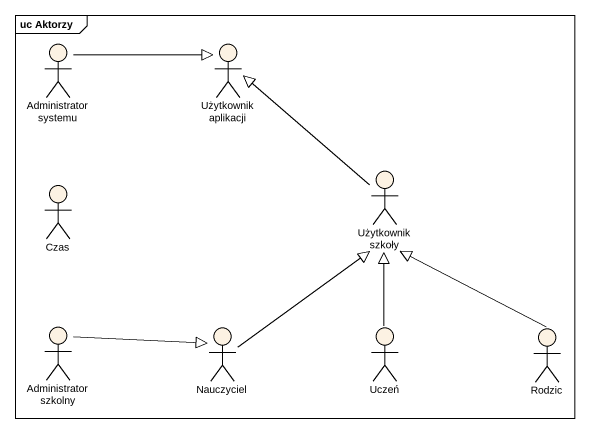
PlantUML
@startuml
mainframe uc Aktorzy
actor "Administrator systemu" as Administrator_systemu #FCF2E3
actor "Użytkownik aplikacji" as Użytkownik_aplikacji #FCF2E3
actor Czas #FCF2E3
actor "Użytkownik szkoły" as Użytkownik_szkoły #FCF2E3
actor "Administrator szkolny" as Administrator_szkolny #FCF2E3
actor Nauczyciel #FCF2E3
actor Uczeń #FCF2E3
actor Rodzic #FCF2E3
Administrator_systemu -right-|> Użytkownik_aplikacji
Użytkownik_szkoły -up-|> Użytkownik_aplikacji
Administrator_szkolny -right-|> Nauczyciel
Nauczyciel -up-|> Użytkownik_szkoły
Uczeń -up-|> Użytkownik_szkoły
Rodzic -up-|> Użytkownik_szkoły
@enduml
